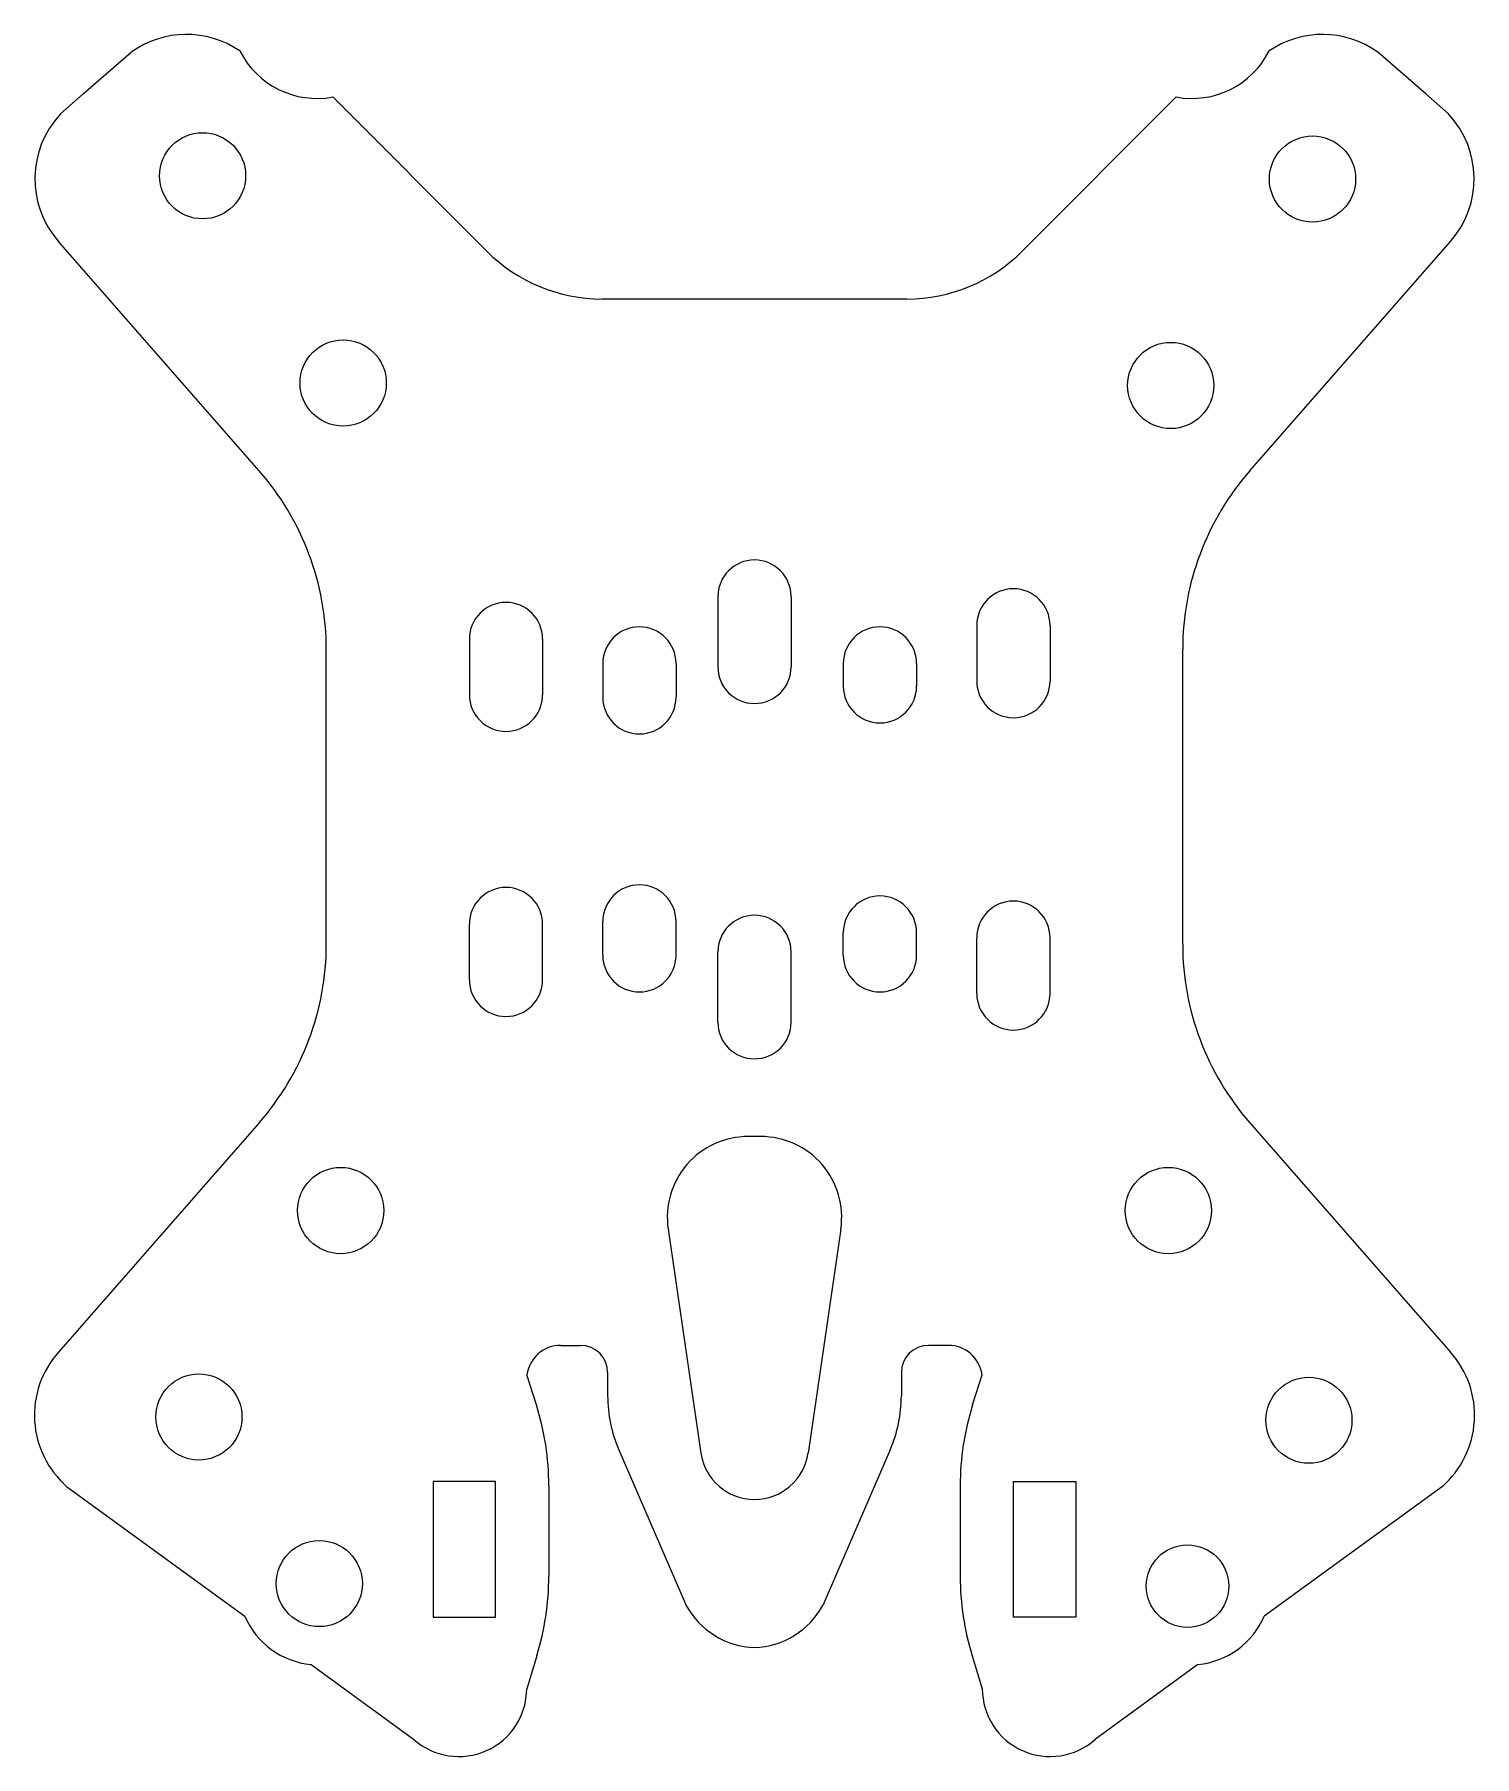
# Model space of a CAD drawing. Header units: millimetres. Extents: x -26.5 to 26.5, y -35.4 to 28.1.
import ezdxf

# ---------------------------------------------------------------- set-up
doc = ezdxf.new("R2010")
doc.units = ezdxf.units.MM

msp = doc.modelspace()

# ---------------------------------------------------------------- linework, layer by layer
at = {"color": 7, "linetype": 'Continuous', "lineweight": 25}
for p, q in [((-24.742, 25.914), (-22.972, 27.446)), ((24.742, 25.914), (22.972, 27.446)), ((-24.742, 25.914), (-25.574, 25.17)), ((-15.542, 25.793), (-9.856, 20.097)), ((15.542, 25.793), (9.856, 20.097)), ((24.742, 25.914), (25.574, 25.17)), ((-18.255, 12.016), (-25.654, 20.471)), ((18.255, 12.016), (25.654, 20.471)), ((5.62, 18.347), (-5.62, 18.347)), ((-1.35, 7.378), (-1.35, 4.788)), ((1.35, 7.378), (1.35, 4.788)), ((-10.509, 5.815), (-10.509, 3.761)), ((-7.809, 5.815), (-7.809, 3.761)), ((8.191, 6.317), (8.191, 4.264)), ((10.891, 6.317), (10.891, 4.264)), ((-15.781, -5.431), (-15.781, 5.431)), ((15.781, -5.431), (15.781, 5.431)), ((-5.591, 4.912), (-5.591, 3.666)), ((-2.891, 4.912), (-2.891, 3.666)), ((3.273, 4.912), (3.273, 4.074)), ((5.973, 4.912), (5.973, 4.074)), ((-10.509, -6.745), (-10.509, -4.692)), ((-7.809, -6.745), (-7.809, -4.692)), ((-5.591, -5.842), (-5.591, -4.597)), ((-2.891, -5.842), (-2.891, -4.597)), ((3.273, -5.842), (3.273, -5.005)), ((5.973, -5.842), (5.973, -5.005)), ((8.191, -7.247), (8.191, -5.194)), ((10.891, -7.247), (10.891, -5.194)), ((-1.35, -8.308), (-1.35, -5.718)), ((1.35, -8.308), (1.35, -5.718)), ((-18.255, -12.016), (-25.654, -20.471)), ((18.255, -12.016), (25.654, -20.471)), ((0.235, -12.522), (-0.235, -12.522)), ((-3.183, -15.931), (-1.979, -24.186)), ((3.183, -15.931), (1.979, -24.186)), ((-7.146, -20.219), (-6.412, -20.219)), ((7.146, -20.219), (6.412, -20.219)), ((-8.036, -22.414), (-8.385, -21.3)), ((-5.412, -21.219), (-5.412, -22.079)), ((5.412, -21.219), (5.412, -22.079)), ((8.036, -22.414), (8.385, -21.3)), ((-5.001, -24.066), (-2.518, -29.801)), ((5.001, -24.066), (2.518, -29.801)), ((-9.544, -25.242), (-11.844, -25.242)), ((-11.844, -25.242), (-11.844, -30.242)), ((-9.544, -30.242), (-9.544, -25.242)), ((9.544, -30.242), (9.544, -25.242)), ((9.544, -25.242), (11.844, -25.242)), ((11.844, -25.242), (11.844, -30.242)), ((-25.355, -25.416), (-18.789, -30.2)), ((-7.581, -25.398), (-7.581, -28.722)), ((7.581, -25.398), (7.581, -28.722)), ((25.355, -25.416), (18.789, -30.2)), ((-11.844, -30.242), (-9.544, -30.242)), ((11.844, -30.242), (9.544, -30.242)), ((-8.021, -31.657), (-8.395, -32.873)), ((8.021, -31.657), (8.395, -32.873)), ((-16.343, -31.982), (-12.561, -34.737)), ((16.343, -31.982), (12.561, -34.737))]:
    msp.add_line(p, q, dxfattribs=at)
for centre, radius in [((-20.341, 22.888), 1.588), ((20.565, 22.768), 1.588), ((-15.16, 15.25), 1.59), ((15.34, 15.16), 1.588), ((-15.25, -15.25), 1.59), ((15.25, -15.25), 1.59), ((-20.476, -22.858), 1.587), ((20.431, -22.978), 1.587), ((-16.04, -28.998), 1.588), ((15.959, -29.092), 1.52)]:
    msp.add_circle(centre, radius, dxfattribs=at)
for centre, radius, start, end in [((-20.938, 24.598), 3.5, 55.67987, 125.53095), ((20.938, 24.598), 3.5, 54.46905, 124.32013), ((-16.13, 28.908), 3.17, 206.59864, 280.6956), ((16.13, 28.908), 3.17, 259.3044, 333.40136), ((-23.02, 22.776), 3.5, 136.84698, 221.18897), ((23.02, 22.776), 3.5, 318.81103, 43.15302), ((-5.62, 24.347), 6, 225.09259, 270), ((5.62, 24.347), 6, 270, 314.90741), ((-25.781, 5.431), 10, 0, 41.18897), ((25.781, 5.431), 10, 138.81103, 180), ((0, 7.378), 1.35, 0, 180), ((9.541, 6.317), 1.35, 0, 180), ((-9.159, 5.815), 1.35, 0, 180), ((-4.241, 4.912), 1.35, 0, 180), ((4.623, 4.912), 1.35, 0, 180), ((0, 4.788), 1.35, 180, 0), ((4.623, 4.074), 1.35, 180, 0), ((9.541, 4.264), 1.35, 180, 0), ((-9.159, 3.761), 1.35, 180, 0), ((-4.241, 3.666), 1.35, 180, 0), ((-9.159, -4.692), 1.35, 0, 180), ((-4.241, -4.597), 1.35, 0, 180), ((4.623, -5.005), 1.35, 0, 180), ((0, -5.718), 1.35, 0, 180), ((9.541, -5.194), 1.35, 0, 180), ((-25.781, -5.431), 10, 318.81103, 0), ((25.781, -5.431), 10, 180, 221.18897), ((-4.241, -5.842), 1.35, 180, 0), ((4.623, -5.842), 1.35, 180, 0), ((-9.159, -6.745), 1.35, 180, 0), ((9.541, -7.247), 1.35, 180, 0), ((0, -8.308), 1.35, 180, 0), ((-0.235, -15.501), 2.979, 90, 188.2944), ((0.235, -15.501), 2.979, 351.7056, 90), ((-7.146, -21.469), 1.25, 90, 172.25385), ((-6.412, -21.219), 1, 0, 90), ((6.412, -21.219), 1, 90, 180), ((7.146, -21.469), 1.25, 7.74615, 90), ((-23.037, -22.795), 3.5, 138.40271, 228.51556), ((23.037, -22.795), 3.5, 311.48444, 41.59729), ((-0.412, -22.079), 5, 180, 203.40679), ((0.412, -22.079), 5, 336.59321, 0), ((-17.581, -25.398), 10, 0, 17.36283), ((17.581, -25.398), 10, 162.63717, 180), ((0, -23.897), 2, 188.2944, 351.7056), ((-17.581, -28.722), 10, 342.92841, 360), ((17.581, -28.722), 10, 180, 197.07159), ((0.113, -28.359), 3, 208.71322, 267.84259), ((-0.113, -28.359), 3, 272.15741, 331.28678), ((-16.04, -28.998), 3, 203.63054, 264.22004), ((16.04, -28.998), 3, 275.77996, 336.36946), ((-10.895, -32.874), 2.5, 228.19194, 0.00849), ((10.895, -32.874), 2.5, 179.99151, 311.80806)]:
    msp.add_arc(centre, radius, start, end, dxfattribs=at)

doc.saveas('drawing.dxf')
